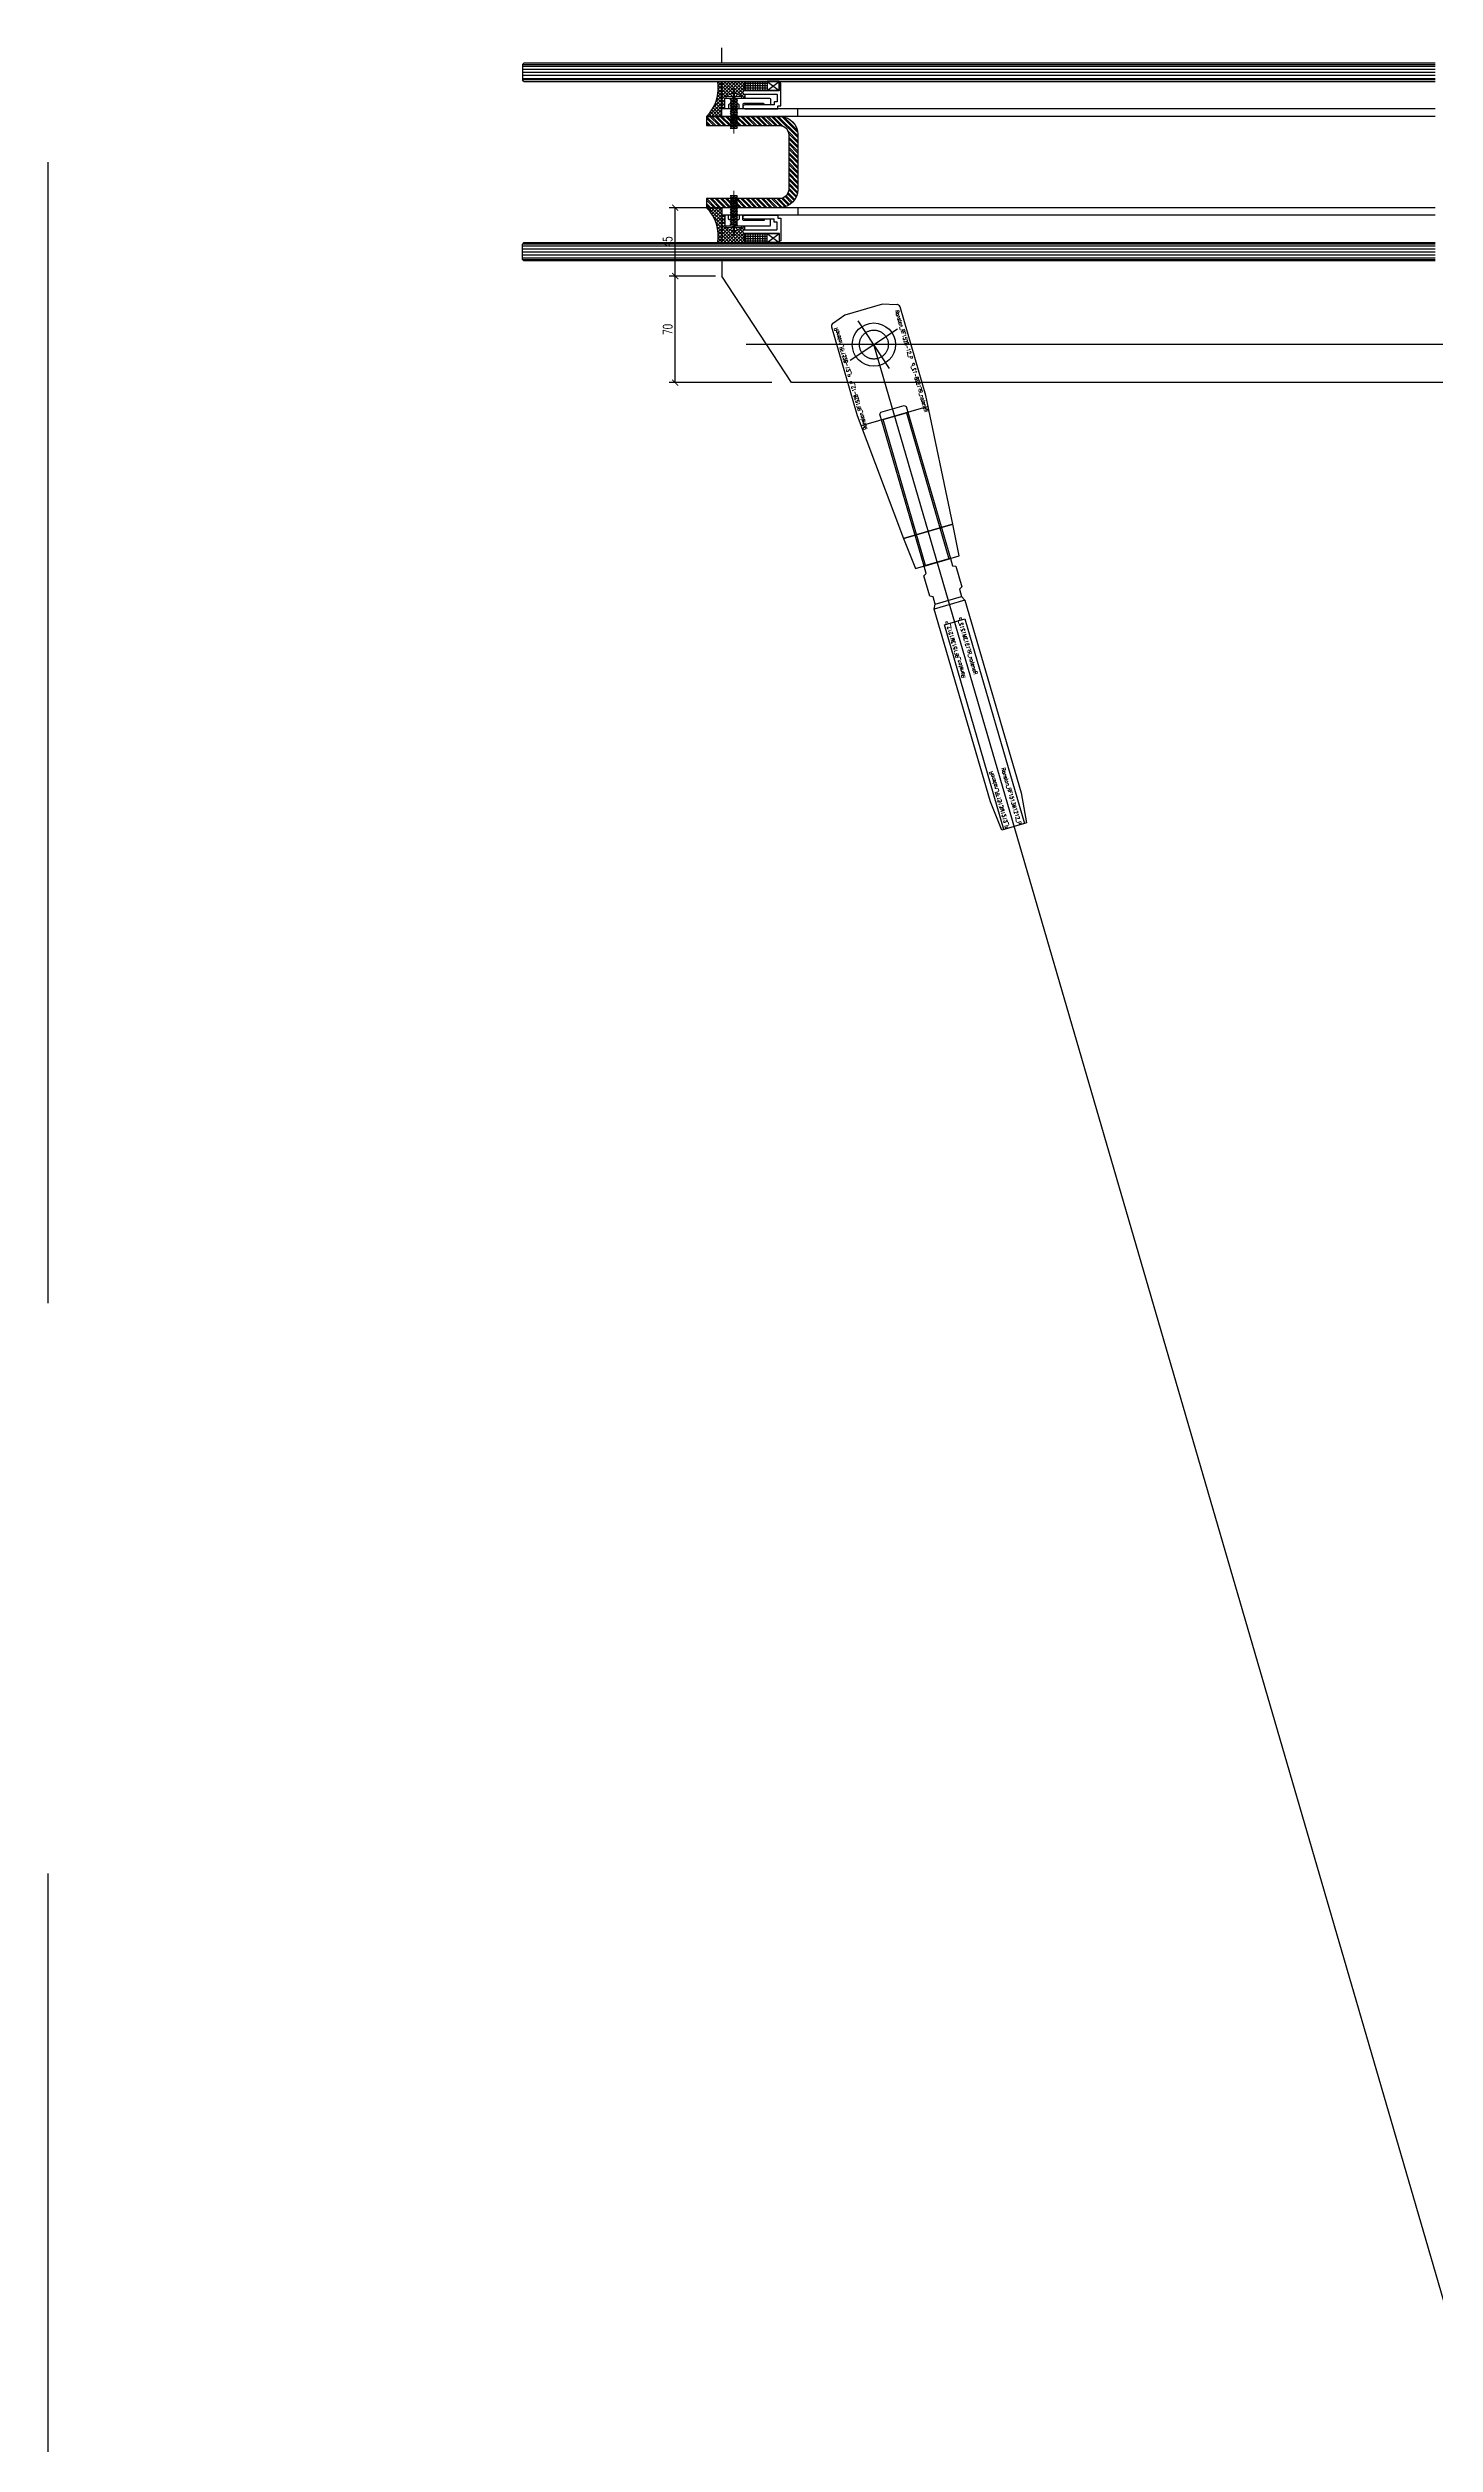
# Model space of a CAD drawing. Extents: x -163002 to 22103, y -98847 to 51643.
# Drawn here: x -132750 to -131838, y 30050 to 31625 of the extents above; entities that cross this region are included whole.
import ezdxf

# ---------------------------------------------------------------- set-up
doc = ezdxf.new("R2010")
doc.units = 0
doc.header["$LTSCALE"] = 1000
doc.header["$MEASUREMENT"] = 0
doc.linetypes.add('S2108a$0$CENTER', pattern=[2, 1.25, -0.25, 0.25, -0.25])
doc.linetypes.add('S2108a$0$HIDDEN', pattern=[0.375, 0.25, -0.125])
doc.layers.get('0').update_dxf_attribs({"linetype": 'CONTINUOUS'})
doc.layers.get('Defpoints').update_dxf_attribs({"linetype": 'CONTINUOUS'})
for name, color, linetype, lineweight in [('S2108a$0$0.25bC', 6, 'CONTINUOUS', 18), ('S2108a$0$0.25bCEN', 1, 'S2108a$0$CENTER', 18), ('S2108a$0$0.25bH', 3, 'S2108a$0$HIDDEN', 18)]:
    doc.layers.add(name, color=color, linetype=linetype, lineweight=lineweight)
for name, color, linetype in [('S2108a$0$Aux (not print)', 11, 'CONTINUOUS'), ('S2108a$0$buila', 14, 'S2108a$0$HIDDEN'), ('S2108a$0$Die No(Not Print)', 11, 'CONTINUOUS'), ('S2108a$0$glass-p', 1, 'CONTINUOUS'), ('S2108a$0$SS Cable', 9, 'CONTINUOUS'), ('S2108a$0$Steel', 30, 'CONTINUOUS')]:
    doc.layers.add(name, color=color, linetype=linetype)
doc.styles.add('S2108a$0$ROMANS', font='romans', dxfattribs={"width": 0.9})
doc.styles.add('S2108a$0$TXT', font='txt.shx', dxfattribs={"width": 0.7})
doc.dimstyles.new('S2108a$0$1', dxfattribs={"dimtxt": 3, "dimasz": 2, "dimexe": 2, "dimexo": 2, "dimgap": 1, "dimtad": 1, "dimdsep": 46, "dimtxsty": 'S2108a$0$TXT', "dimblk": 'S2108a$0$_ArchTick', "dimcen": 2.5, "dimclrd": 256, "dimclre": 256, "dimclrt": 256, "dimazin": 0, "dimtfac": 1, "dimtmove": 0, "dimatfit": 3, "dimfxl": 1, "dimlwd": -1, "dimlwe": -1, "dimarcsym": 0})

# ---------------------------------------------------------------- blocks, each defined once
blk = doc.blocks.new('S2108a$0$11')
at = {"layer": 'S2108a$0$0.25bC'}
for p, q in [((1102.7, 1209.7), (1103.5, 1210.2)), ((1107.7, 1210.2), (1102.7, 1209.7)), ((1103.5, 1209.2), (1102.7, 1209.7)), ((1103.5, 1209.2), (1102.7, 1209.7)), ((1107.7, 1209.2), (1102.7, 1208.7)), ((1102.7, 1208.7), (1103.5, 1209.2)), ((1103.5, 1208.2), (1102.7, 1208.7)), ((1107.7, 1208.2), (1102.7, 1207.7)), ((1102.7, 1207.7), (1103.5, 1208.2)), ((1103.5, 1207.2), (1102.7, 1207.7)), ((1103.5, 1207.2), (1102.7, 1207.7)), ((1107.7, 1207.2), (1102.7, 1206.7)), ((1102.7, 1206.7), (1103.5, 1207.2)), ((1102.7, 1206.7), (1103.5, 1207.2)), ((1103.5, 1206.2), (1102.7, 1206.7)), ((1103.5, 1206.2), (1102.7, 1206.7)), ((1102.7, 1205.7), (1103.5, 1206.2)), ((1107.7, 1206.2), (1102.7, 1205.7)), ((1103.5, 1205.2), (1102.7, 1205.7)), ((1103.5, 1205.2), (1102.7, 1205.7)), ((1107.7, 1205.2), (1102.7, 1204.7)), ((1102.7, 1204.7), (1103.5, 1205.2)), ((1103.5, 1204.2), (1102.7, 1204.7)), ((1107.7, 1204.2), (1102.7, 1203.7)), ((1102.7, 1203.7), (1103.5, 1204.2)), ((1103.5, 1203.2), (1102.7, 1203.7)), ((1103.5, 1203.2), (1102.7, 1203.7)), ((1107.7, 1203.2), (1102.7, 1202.7)), ((1102.7, 1202.7), (1103.5, 1203.2)), ((1102.7, 1202.7), (1103.5, 1203.2)), ((1103.5, 1202.2), (1102.7, 1202.7)), ((1107.7, 1202.2), (1102.7, 1201.7)), ((1102.7, 1201.7), (1103.5, 1202.2)), ((1103.5, 1201.2), (1102.7, 1201.7)), ((1107.7, 1201.2), (1102.7, 1200.7)), ((1102.7, 1200.7), (1103.5, 1201.2)), ((1103.5, 1200.2), (1102.7, 1200.7)), ((1102.7, 1199.7), (1107.7, 1200.2)), ((1102.7, 1199.7), (1103.5, 1200.2)), ((1103.5, 1199.2), (1102.7, 1199.7)), ((1102.7, 1198.7), (1107.7, 1199.2)), ((1102.7, 1198.7), (1103.5, 1199.2)), ((1103.5, 1198.2), (1102.7, 1198.7)), ((1103.5, 1198.2), (1102.7, 1198.7)), ((1107.7, 1198.2), (1102.7, 1197.7)), ((1102.7, 1197.7), (1103.5, 1198.2)), ((1102.7, 1197.7), (1103.5, 1198.2)), ((1103.5, 1197.2), (1102.7, 1197.7)), ((1107.7, 1197.2), (1102.7, 1196.7)), ((1102.7, 1196.7), (1103.5, 1197.2)), ((1103.5, 1210.2), (1107.7, 1210.2)), ((1107.7, 1210.2), (1106.8, 1209.7)), ((1106.8, 1209.7), (1107.7, 1209.2)), ((1107.7, 1209.2), (1106.8, 1208.7)), ((1106.8, 1208.7), (1107.7, 1208.2)), ((1107.7, 1208.2), (1106.8, 1207.7)), ((1106.8, 1207.7), (1107.7, 1207.2)), ((1107.7, 1207.2), (1106.8, 1206.7)), ((1106.8, 1206.7), (1107.7, 1206.2)), ((1107.7, 1206.2), (1106.8, 1205.7)), ((1106.8, 1205.7), (1107.7, 1205.2)), ((1107.7, 1205.2), (1106.8, 1204.7)), ((1106.8, 1204.7), (1107.7, 1204.2)), ((1107.7, 1204.2), (1106.8, 1203.7)), ((1106.8, 1203.7), (1107.7, 1203.2)), ((1106.8, 1203.7), (1107.7, 1203.2)), ((1107.7, 1203.2), (1106.8, 1202.7)), ((1106.8, 1202.7), (1107.7, 1202.2)), ((1107.7, 1202.2), (1106.8, 1201.7)), ((1106.8, 1201.7), (1107.7, 1201.2)), ((1107.7, 1201.2), (1106.8, 1200.7)), ((1106.8, 1200.7), (1107.7, 1200.2)), ((1107.7, 1200.2), (1106.8, 1199.7)), ((1106.8, 1199.7), (1107.7, 1199.2)), ((1107.7, 1199.2), (1106.8, 1198.7)), ((1106.8, 1198.7), (1107.7, 1198.2)), ((1106.8, 1198.7), (1107.7, 1198.2)), ((1107.7, 1198.2), (1106.8, 1197.7)), ((1106.8, 1197.7), (1107.7, 1197.2)), ((1107.7, 1197.2), (1106.8, 1196.7)), ((1110.2, 1189.2), (1100.2, 1189.2)), ((1103.5, 1196.2), (1102.7, 1196.7)), ((1107.7, 1196.2), (1102.7, 1195.7)), ((1102.7, 1195.7), (1103.5, 1196.2)), ((1103.5, 1195.2), (1102.7, 1195.7)), ((1102.7, 1194.7), (1107.7, 1195.2)), ((1102.7, 1194.7), (1103.5, 1195.2)), ((1103.5, 1194.2), (1102.7, 1194.7)), ((1102.7, 1193.7), (1107.7, 1194.2)), ((1102.7, 1193.7), (1103.5, 1194.2)), ((1103.5, 1193.2), (1102.7, 1193.7)), ((1102.7, 1192.7), (1107.7, 1193.2)), ((1102.7, 1192.7), (1103.5, 1193.2)), ((1103.5, 1192.2), (1102.7, 1192.7)), ((1107.7, 1192.2), (1102.7, 1191.7)), ((1102.7, 1191.7), (1103.5, 1192.2)), ((1103.5, 1191.2), (1102.7, 1191.7)), ((1102.7, 1190.7), (1107.7, 1191.2)), ((1102.7, 1190.7), (1103.5, 1191.2)), ((1102.7, 1190.2), (1102.7, 1190.7)), ((1106.8, 1196.7), (1107.7, 1196.2)), ((1107.7, 1196.2), (1106.8, 1195.7)), ((1106.8, 1195.7), (1107.7, 1195.2)), ((1107.7, 1195.2), (1106.8, 1194.7)), ((1106.8, 1194.7), (1107.7, 1194.2)), ((1107.7, 1194.2), (1106.8, 1193.7)), ((1106.8, 1193.7), (1107.7, 1193.2)), ((1107.7, 1193.2), (1106.8, 1192.7)), ((1106.8, 1192.7), (1107.7, 1192.2)), ((1107.7, 1192.2), (1106.8, 1191.7)), ((1106.8, 1191.7), (1107.7, 1191.2)), ((1107.7, 1191.2), (1107.7, 1190.2))]:
    blk.add_line(p, q, dxfattribs=at)
blk.add_lwpolyline([(1100.2, 1189.2), (1100.2, 1190.2), (1110.2, 1190.2), (1110.2, 1189.2, -0.167288), (1105.7, 1187.3), (1105.7, 1187.8), (1104.7, 1187.8), (1104.7, 1187.3, -0.167288)], format="xyb", close=True, dxfattribs=at)
for start, end in [(241.3263, 264.2608), (275.7392, 298.6737)]:
    blk.add_arc((1105.2, 1192.2), 5, start, end, dxfattribs=at)
at = {"layer": 'S2108a$0$0.25bCEN', "ltscale": 0.2}
blk.add_line((1105.2, 1183.6), (1105.2, 1213.4), dxfattribs=at)
at = {"layer": 'S2108a$0$0.25bCEN', "ltscale": 0.05}
for p, q in [((1106.8, 1209.7), (1103.5, 1209.2)), ((1106.8, 1208.7), (1103.5, 1208.2)), ((1106.8, 1207.7), (1103.5, 1207.2)), ((1106.8, 1207.7), (1103.5, 1207.2)), ((1106.8, 1206.7), (1103.5, 1206.2)), ((1106.8, 1206.7), (1103.5, 1206.2)), ((1106.8, 1205.7), (1103.5, 1205.2)), ((1106.8, 1204.7), (1103.5, 1204.2)), ((1106.8, 1203.7), (1103.5, 1203.2)), ((1106.8, 1203.7), (1103.5, 1203.2)), ((1106.8, 1202.7), (1103.5, 1202.2)), ((1106.8, 1201.7), (1103.5, 1201.2)), ((1103.5, 1200.2), (1106.8, 1200.7)), ((1106.8, 1199.7), (1103.5, 1199.2)), ((1106.8, 1198.7), (1103.5, 1198.2)), ((1106.8, 1198.7), (1103.5, 1198.2)), ((1106.8, 1197.7), (1103.5, 1197.2)), ((1106.8, 1196.7), (1103.5, 1196.2)), ((1103.5, 1195.2), (1106.8, 1195.7)), ((1106.8, 1194.7), (1103.5, 1194.2)), ((1106.8, 1193.7), (1103.5, 1193.2)), ((1103.5, 1192.2), (1106.8, 1192.7)), ((1103.5, 1191.2), (1106.8, 1191.7))]:
    blk.add_line(p, q, dxfattribs=at)
at = {"layer": 'S2108a$0$0.25bH', "ltscale": 0.1}
for p, q in [((1104.7, 1189.9), (1102.6, 1187.7)), ((1105.7, 1189.9), (1104.7, 1189.9)), ((1104.7, 1187.8), (1104.7, 1189.9)), ((1105.7, 1187.8), (1105.7, 1189.9)), ((1107.7, 1187.7), (1105.7, 1189.9))]:
    blk.add_line(p, q, dxfattribs=at)
blk.add_lwpolyline([(1104.7, 1189.9), (1105.2, 1190.2), (1105.7, 1189.9)], dxfattribs=at)
blk = doc.blocks.new('S2108a$0$_ArchTick')
at = {"color": 0, "const_width": 0.15}
blk.add_lwpolyline([(-0.5, -0.5), (0.5, 0.5)], dxfattribs=at)
blk = doc.blocks.new('*D211')
at = {"layer": 'Defpoints', "color": 0, "transparency": 16777216}
for p in [(-132337.5, 31475.1), (-132306.9, 31475.1), (-132269.9, 31405.1)]:
    blk.add_point(p, dxfattribs=at)
at = {"layer": 'S2108a$0$glass-p', "transparency": 16777216}
for p, q in [((-132310.9, 31475.1), (-132341.5, 31475.1)), ((-132337.5, 31405.1), (-132337.5, 31475.1)), ((-132273.9, 31405.1), (-132341.5, 31405.1))]:
    blk.add_line(p, q, dxfattribs=at)
at = {"layer": 'S2108a$0$glass-p', "transparency": 16777216, "xscale": 4, "yscale": 4, "zscale": 4}
for p, rotation in [((-132337.5, 31475.1), 90), ((-132337.5, 31405.1), 270)]:
    blk.add_blockref('S2108a$0$_ArchTick', p, dxfattribs=dict(at, rotation=rotation))
at = {"layer": 'S2108a$0$glass-p', "transparency": 16777216, "insert": (-132342.5, 31440.1), "char_height": 6, "attachment_point": 5, "rotation": 90, "style": 'S2108a$0$TXT'}
blk.add_mtext('70', dxfattribs=at)
blk = doc.blocks.new('*D213')
at = {"layer": 'Defpoints', "color": 0, "transparency": 16777216}
for p in [(-132337.5, 31520.1), (-132306.9, 31520.1), (-132306.9, 31475.1)]:
    blk.add_point(p, dxfattribs=at)
at = {"layer": 'S2108a$0$glass-p', "transparency": 16777216}
for p, q in [((-132310.9, 31520.1), (-132341.5, 31520.1)), ((-132337.5, 31475.1), (-132337.5, 31520.1)), ((-132310.9, 31475.1), (-132341.5, 31475.1))]:
    blk.add_line(p, q, dxfattribs=at)
at = {"layer": 'S2108a$0$glass-p', "transparency": 16777216, "xscale": 4, "yscale": 4, "zscale": 4}
for p, rotation in [((-132337.5, 31520.1), 90), ((-132337.5, 31475.1), 270)]:
    blk.add_blockref('S2108a$0$_ArchTick', p, dxfattribs=dict(at, rotation=rotation))
at = {"layer": 'S2108a$0$glass-p', "transparency": 16777216, "insert": (-132342.5, 31497.6), "char_height": 6, "attachment_point": 5, "rotation": 90, "style": 'S2108a$0$TXT'}
blk.add_mtext('45', dxfattribs=at)
blk = doc.blocks.new('S2108a$0$Ronstan_RF1528-12_P')
at = {"layer": 'S2108a$0$Aux (not print)', "linetype": 'S2108a$0$HIDDEN'}
blk.add_circle((0, 0), 9.5, dxfattribs=at)
at = {"layer": 'S2108a$0$Aux (not print)'}
for p in [(0, 0), (149, 0)]:
    blk.add_point(p, dxfattribs=at)
at = {"layer": 'S2108a$0$SS Cable', "color": 8, "linetype": 'S2108a$0$HIDDEN'}
blk.add_line((49, 22.9), (49, -23), dxfattribs=at)
at = {"layer": 'S2108a$0$SS Cable', "color": 0, "linetype": 'ByBlock'}
blk.add_lwpolyline([(-19, 23.5, 0.414214), (-21, 21.5), (-24, 13), (-24, -13), (-21, -21.5, 0.414214), (-19, -23.5), (41.7, -23.5), (127.8, -16.9), (127.8, 16.9), (41.7, 23.5)], format="xyb", close=True, dxfattribs=at)
blk.add_lwpolyline([(127.8, -16.9), (149, -15), (149, 15), (127.8, 16.9)], close=True, dxfattribs=at)
at = {"layer": 'S2108a$0$SS Cable', "color": 8, "linetype": 'S2108a$0$HIDDEN'}
blk.add_lwpolyline([(49, 8), (149, 8), (149, -8), (49, -8)], close=True, dxfattribs=at)
at = {"layer": 'S2108a$0$Steel', "color": 8}
blk.add_circle((0, 0), 14.2, dxfattribs=at)
at = {"layer": 'S2108a$0$Aux (not print)', "style": 'S2108a$0$ROMANS', "width": 0.7}
for text_generation_flag, p in [(6, (-17.5, 19.6)), (4, (52.2, 19.6))]:
    blk.add_text('Ronstan_RF1528-12_P', height=2.5, rotation=180, dxfattribs=dict(at, text_generation_flag=text_generation_flag)).set_placement(p)
for text_generation_flag, p in [(4, (-17.5, -19.6)), (6, (52.2, -19.6))]:
    blk.add_text('Ronstan_RF1528-12_P', height=2.5, dxfattribs=dict(at, text_generation_flag=text_generation_flag)).set_placement(p)
blk = doc.blocks.new('S2108a$0$Ronstan_RF1513M1212_P')
at = {"layer": 'S2108a$0$Aux (not print)', "linetype": 'S2108a$0$HIDDEN'}
blk.add_lwpolyline([(0, -9), (-104, -9), (-105, -8), (-105, 8), (-104, 9), (0, 9)], dxfattribs=at)
blk.add_lwpolyline([(180.9, -7), (40.9, -7), (40.9, 7), (180.9, 7)], close=True, dxfattribs=at)
at = {"layer": 'S2108a$0$Aux (not print)'}
for p in [(0, 0), (180.9, 0)]:
    blk.add_point(p, dxfattribs=at)
at = {"layer": 'S2108a$0$SS Cable', "linetype": 'ByBlock'}
blk.add_line((26.1, -9), (26.1, 9), dxfattribs=at)
blk.add_line((26.1, -9), (26.1, 9), dxfattribs=at)
at = {"layer": 'S2108a$0$SS Cable', "color": 0, "linetype": 'ByBlock'}
for points in [[(0, 9), (5, 9), (6, 11), (20.1, 11), (21.1, 9), (26.1, 9), (29.1, 10.5), (160.9, 10.5), (180.9, 8.5), (180.9, -8.5), (160.9, -10.5), (29.1, -10.5), (26.1, -9), (21.1, -9), (20.1, -11), (6, -11), (5, -9), (0, -9)], [(26.1, 9), (29.1, 10.5), (29.1, -10.5), (26.1, -9)]]:
    blk.add_lwpolyline(points, close=True, dxfattribs=at)
at = {"layer": 'S2108a$0$Die No(Not Print)', "extrusion": (0, 0, -1), "char_height": 2.5, "width": 32.638, "attachment_point": 1, "style": 'S2108a$0$ROMANS'}
for insert, text_direction in [((77.8, 5), (-1, 0, 0)), ((141.9, -5.8), (1, 0, 0))]:
    blk.add_mtext('Ronstan_RF1513M1212_P', dxfattribs=dict(at, insert=insert, text_direction=text_direction))
at = {"layer": 'S2108a$0$Die No(Not Print)', "insert": (141.9, 5), "char_height": 2.5, "width": 32.638, "attachment_point": 1, "style": 'S2108a$0$ROMANS'}
blk.add_mtext('Ronstan_RF1513M1212_P', dxfattribs=at)
at = {"layer": 'S2108a$0$Die No(Not Print)', "insert": (77.8, -5.8), "char_height": 2.5, "width": 32.638, "attachment_point": 1, "rotation": 180, "style": 'S2108a$0$ROMANS'}
blk.add_mtext('Ronstan_RF1513M1212_P', dxfattribs=at)
blk = doc.blocks.new('S2108a')
at = {"layer": 'S2108a$0$glass-p'}
h = blk.add_hatch(dxfattribs=at)
h.set_pattern_fill('ANSI37', color=256, scale=0.5, angle=90, style=0)
h.set_pattern_definition([(225, (-165249.8741, 110400.9012), (1.122532015, -1.122532015), []), (315, (-165249.8741, 110400.9012), (1.122532015, 1.122532015), [])])
h.paths.add_polyline_path([(-132299.433, 31595.086), (-132299.433, 31594.586), (-132298.433, 31594.586), (-132298.433, 31595.086, -0.16728771), (-132293.933, 31593.193), (-132293.933, 31592.102), (-132291.683, 31592.102), (-132291.683, 31594.602, -0.75813219), (-132292.333, 31596.92, 0.07803448), (-132291.833, 31603.102), (-132309.544, 31603.102, -0.18320269), (-132312.905, 31585.102), (-132304.433, 31585.102, -0.41421356), (-132304.933, 31585.602), (-132304.933, 31591.602, -0.41421356), (-132304.433, 31592.102), (-132303.933, 31592.102), (-132303.933, 31593.193, -0.16728771)])
h.paths.add_polyline_path([(-132312.905, 31585.102, -0.06203182), (-132316.874, 31580.102), (-132306.874, 31580.102), (-132306.874, 31585.102)])
h = blk.add_hatch(dxfattribs=at)
h.set_pattern_fill('NET', color=256, scale=0.5, angle=90, style=0)
h.set_pattern_definition([(180, (-143417.8741, 32548.1328), (-9e-11, -1.5875), []), (270, (-143417.8741, 32548.1328), (1.5875, -9e-11), [])])
h.paths.add_polyline_path([(-132277.033, 31597.102), (-132277.033, 31603.102), (-132291.833, 31603.102, -0.08276253), (-132292.333, 31597.102)])
h = blk.add_hatch(dxfattribs=at)
h.set_pattern_fill('ANSI32', color=256, scale=0.25, angle=90, style=0)
h.set_pattern_definition([(135, (-165339.0505, -48926.116), (1.68379802, 1.68379802), []), (135, (-165340.173, -48926.116), (1.68379802, 1.68379802), [])])
edge = h.paths.add_edge_path()
edge.add_line((-132316.874, 31520.102), (-132316.874, 31580.102))
edge.add_line((-132316.874, 31580.102), (-132268.874, 31580.102))
edge.add_arc((-132268.874, 31568.102), 12, 360, 450, ccw=False)
edge.add_line((-132256.874, 31568.102), (-132256.874, 31532.102))
edge.add_arc((-132268.874, 31532.102), 12, 270, 360, ccw=False)
edge.add_line((-132268.874, 31520.102), (-132316.874, 31520.102))
edge = h.paths.add_edge_path()
edge.add_line((-132316.874, 31526.102), (-132316.874, 31574.102))
edge.add_line((-132316.874, 31574.102), (-132268.874, 31574.102))
edge.add_arc((-132268.874, 31568.102), 6, 360, 450, ccw=False)
edge.add_line((-132262.874, 31568.102), (-132262.874, 31532.102))
edge.add_arc((-132268.874, 31532.102), 6, 270, 360, ccw=False)
edge.add_line((-132268.874, 31526.102), (-132316.874, 31526.102))
h = blk.add_hatch(dxfattribs=at)
h.set_pattern_fill('ANSI37', color=256, scale=0.5, angle=90, style=0)
h.set_pattern_definition([(135, (-165249.8741, -47300.6962), (1.122532015, 1.122532015), []), (45, (-165249.8741, -47300.6962), (1.122532015, -1.122532015), [])])
h.paths.add_polyline_path([(-132299.433, 31505.119), (-132299.433, 31505.619), (-132298.433, 31505.619), (-132298.433, 31505.119, 0.16728771), (-132293.933, 31507.012), (-132293.933, 31508.102), (-132291.683, 31508.102), (-132291.683, 31505.602, 0.75813219), (-132292.333, 31503.285, -0.07803448), (-132291.833, 31497.102), (-132309.544, 31497.102, 0.18320269), (-132312.905, 31515.102), (-132304.433, 31515.102, 0.41421356), (-132304.933, 31514.602), (-132304.933, 31508.602, 0.41421356), (-132304.433, 31508.102), (-132303.933, 31508.102), (-132303.933, 31507.012, 0.16728771)])
h.paths.add_polyline_path([(-132312.905, 31515.102, 0.06203182), (-132316.874, 31520.102), (-132306.874, 31520.102), (-132306.874, 31515.102)])
h = blk.add_hatch(dxfattribs=at)
h.set_pattern_fill('NET', color=256, scale=0.5, angle=90, style=0)
h.set_pattern_definition([(180, (-143417.8741, 30552.0722), (9e-11, 1.5875), []), (90, (-143417.8741, 30552.0722), (1.5875, -9e-11), [])])
h.paths.add_polyline_path([(-132277.033, 31503.102), (-132277.033, 31497.102), (-132291.833, 31497.102, 0.08276253), (-132292.333, 31503.102)])
at = {"layer": 'S2108a$0$buila', "ltscale": 3}
blk.add_line((-132749.9, 36050.1), (-132749.9, 16100.1), dxfattribs=at)
at = {"layer": 'S2108a$0$glass-p'}
for p, q in [((-132436.9, 31615.102), (-132437.9, 31614.102)), ((-132437.9, 31614.102), (-132437.9, 31604.102)), ((-132437.9, 31614.102), (-131837.9, 31614.102)), ((-132437.9, 31613.102), (-131837.9, 31613.102)), ((-132437.9, 31611.102), (-131837.9, 31611.102)), ((-131837.9, 31615.102), (-132436.9, 31615.102)), ((-132306.874, 31615.102), (-132306.874, 31625.102)), ((-132437.9, 31609.102), (-131837.9, 31609.102)), ((-132437.9, 31607.102), (-131837.9, 31607.102)), ((-132437.9, 31605.102), (-131837.9, 31605.102)), ((-131837.9, 31604.102), (-132437.9, 31604.102)), ((-132436.9, 31603.102), (-132437.9, 31604.102)), ((-132436.9, 31603.102), (-131837.9, 31603.102)), ((-132306.874, 31585.102), (-132306.874, 31603.102)), ((-132291.683, 31594.602), (-132291.683, 31592.102)), ((-132277.033, 31603.102), (-132269.033, 31597.102)), ((-132277.033, 31597.102), (-132269.033, 31603.102)), ((-132316.874, 31580.102), (-132316.874, 31574.102)), ((-131837.9, 31585.102), (-132306.874, 31585.102)), ((-132306.874, 31580.102), (-132306.874, 31585.102)), ((-131837.9, 31580.102), (-132306.874, 31580.102)), ((-132256.874, 31580.102), (-132256.874, 31585.102)), ((-132316.874, 31526.102), (-132316.874, 31520.102)), ((-131837.9, 31520.102), (-132306.874, 31520.102)), ((-132306.874, 31520.102), (-132306.874, 31515.102)), ((-132256.874, 31520.102), (-132256.874, 31515.102)), ((-131837.9, 31515.102), (-132306.874, 31515.102)), ((-132306.874, 31515.102), (-132306.874, 31497.102)), ((-132291.683, 31505.602), (-132291.683, 31508.102)), ((-132277.033, 31497.102), (-132269.033, 31503.102)), ((-132277.033, 31503.102), (-132269.033, 31497.102)), ((-132436.9, 31497.102), (-132437.9, 31496.102)), ((-132437.9, 31486.102), (-132437.9, 31496.102)), ((-131837.9, 31496.102), (-132437.9, 31496.102)), ((-132437.9, 31495.102), (-131837.9, 31495.102)), ((-132437.9, 31493.102), (-131837.9, 31493.102)), ((-132437.9, 31491.102), (-131837.9, 31491.102)), ((-132437.9, 31489.102), (-131837.9, 31489.102)), ((-132437.9, 31487.102), (-131837.9, 31487.102)), ((-132436.9, 31485.102), (-132437.9, 31486.102)), ((-132437.9, 31486.102), (-131837.9, 31486.102)), ((-132436.9, 31497.102), (-131837.9, 31497.102)), ((-131837.9, 31485.102), (-132436.9, 31485.102)), ((-132306.874, 31485.102), (-132306.874, 31475.102)), ((-132260.92, 31405.102), (-132306.874, 31475.102)), ((-132222.51, 31419.838), (-132191.238, 31440.367)), ((-132196.609, 31414.467), (-132217.139, 31445.738)), ((-131837.9, 31430.102), (-132290.774, 31430.102)), ((-131837.9, 31430.102), (-132290.774, 31430.102)), ((-131804.84, 30050.104), (-132206.874, 31430.102)), ((-131429.9, 31430.102), (-131837.9, 31430.102)), ((-131837.9, 31405.102), (-132260.92, 31405.102)), ((-131429.9, 31405.102), (-131837.9, 31405.102))]:
    blk.add_line(p, q, dxfattribs=at)
for points in [[(-132291.683, 31587.602, 1), (-132291.683, 31585.102), (-132270.133, 31585.102, 0.41421356), (-132269.933, 31585.302), (-132269.933, 31586.902, -0.41421356), (-132269.733, 31587.102), (-132268.133, 31587.102, 0.41421356), (-132267.933, 31587.302), (-132267.933, 31601.602, 1), (-132268.933, 31601.602), (-132268.933, 31597.302, -0.41421356), (-132269.133, 31597.102), (-132291.683, 31597.102, 1), (-132291.683, 31594.602), (-132270.633, 31594.602, -0.41421356), (-132270.433, 31594.402), (-132270.433, 31589.802, -0.41421356), (-132270.633, 31589.602), (-132272.233, 31589.602, 0.41421356), (-132272.433, 31589.402), (-132272.433, 31587.802, -0.41421356), (-132272.633, 31587.602)], [(-132291.683, 31512.602, -1), (-132291.683, 31515.102), (-132270.133, 31515.102, -0.41421356), (-132269.933, 31514.902), (-132269.933, 31513.302, 0.41421356), (-132269.733, 31513.102), (-132268.133, 31513.102, -0.41421356), (-132267.933, 31512.902), (-132267.933, 31498.602, -1), (-132268.933, 31498.602), (-132268.933, 31502.902, 0.41421356), (-132269.133, 31503.102), (-132291.683, 31503.102, -1), (-132291.683, 31505.602), (-132270.633, 31505.602, 0.41421356), (-132270.433, 31505.802), (-132270.433, 31510.402, 0.41421356), (-132270.633, 31510.602), (-132272.233, 31510.602, -0.41421356), (-132272.433, 31510.802), (-132272.433, 31512.402, 0.41421356), (-132272.633, 31512.602)]]:
    blk.add_lwpolyline(points, format="xyb", close=True, dxfattribs=at)
for points in [[(-132269.033, 31603.102), (-132277.033, 31603.102), (-132277.033, 31597.102), (-132269.033, 31597.102)], [(-132269.033, 31497.102), (-132277.033, 31497.102), (-132277.033, 31503.102), (-132269.033, 31503.102)]]:
    blk.add_lwpolyline(points, close=True, dxfattribs=at)
for points in [[(-132316.874, 31580.102), (-132268.874, 31580.102, -0.41421356), (-132256.874, 31568.102), (-132256.874, 31532.102, -0.41421356), (-132268.874, 31520.102), (-132316.874, 31520.102)], [(-132278.933, 31588.102), (-132278.933, 31588.102), (-132278.933, 31588.102, 0.41421356), (-132279.433, 31588.602), (-132292.433, 31588.602, 0.41421356), (-132292.933, 31588.102), (-132292.933, 31585.602, -0.41421356), (-132293.433, 31585.102), (-132294.933, 31585.102, -0.41421356), (-132295.433, 31585.602), (-132295.433, 31587.602, 0.41421356), (-132295.933, 31588.102), (-132298.933, 31588.102), (-132301.933, 31588.102, 0.41421356), (-132302.433, 31587.602), (-132302.433, 31585.602, -0.41421356), (-132302.933, 31585.102), (-132304.433, 31585.102, -0.41421356), (-132304.933, 31585.602), (-132304.933, 31591.602, -0.41421356), (-132304.433, 31592.102), (-132299.316, 31592.102), (-132298.933, 31591.72), (-132298.551, 31592.102), (-132275.433, 31592.102, -0.41421356), (-132274.933, 31591.602), (-132274.933, 31588.102, -0.41421356), (-132275.433, 31587.602), (-132278.433, 31587.602, -0.41421356), (-132278.933, 31588.102)], [(-132316.874, 31574.102), (-132268.874, 31574.102, -0.41421356), (-132262.874, 31568.102), (-132262.874, 31532.102, -0.41421356), (-132268.874, 31526.102), (-132316.874, 31526.102)], [(-132278.933, 31512.102), (-132278.933, 31512.102), (-132278.933, 31512.102, -0.41421356), (-132279.433, 31511.602), (-132292.433, 31511.602, -0.41421356), (-132292.933, 31512.102), (-132292.933, 31514.602, 0.41421356), (-132293.433, 31515.102), (-132294.933, 31515.102, 0.41421356), (-132295.433, 31514.602), (-132295.433, 31512.602, -0.41421356), (-132295.933, 31512.102), (-132298.933, 31512.102), (-132301.933, 31512.102, -0.41421356), (-132302.433, 31512.602), (-132302.433, 31514.602, 0.41421356), (-132302.933, 31515.102), (-132304.433, 31515.102, 0.41421356), (-132304.933, 31514.602), (-132304.933, 31508.602, 0.41421356), (-132304.433, 31508.102), (-132299.316, 31508.102), (-132298.933, 31508.485), (-132298.551, 31508.102), (-132275.433, 31508.102, 0.41421356), (-132274.933, 31508.602), (-132274.933, 31512.102, 0.41421356), (-132275.433, 31512.602), (-132278.433, 31512.602, 0.41421356), (-132278.933, 31512.102)]]:
    blk.add_lwpolyline(points, format="xyb", dxfattribs=at)
for centre, radius, start, end in [((-132334.963, 31598.536), 25.826, 314.460068, 10.184984), ((-132311.769, 31601.603), 19.992, 346.452193, 4.30021), ((-132334.963, 31501.669), 25.826, 349.815016, 45.539932), ((-132311.769, 31498.602), 19.992, 355.69979, 13.547807)]:
    blk.add_arc(centre, radius, start, end, dxfattribs=at)
for name, p, rotation in [('S2108a$0$11', (-131193.755, 32782.347), 179.9999999966649), ('S2108a$0$Ronstan_RF1528-12_P', (-132206.874, 31430.102), 286.2424064667672), ('S2108a$0$Ronstan_RF1513M1212_P', (-132165.198, 31287.05), 286.2424064667672)]:
    blk.add_blockref(name, p, dxfattribs=dict(at, rotation=rotation))
at = {"layer": 'S2108a$0$glass-p', "xscale": -1, "rotation": 359.9999999966649}
blk.add_blockref('S2108a$0$11', (-131193.755, 30317.858), dxfattribs=at)
at = {"layer": 'S2108a$0$glass-p'}
for base, p1, p2, picture, middle in [((-132337.454, 31520.102), (-132306.874, 31475.102), (-132306.874, 31520.102), '*D213', (-132342.454, 31497.602)), ((-132337.454, 31475.102), (-132269.923, 31405.102), (-132306.874, 31475.102), '*D211', (-132342.454, 31440.102))]:
    dim = blk.add_linear_dim(base=base, p1=p1, p2=p2, angle=270, dimstyle='S2108a$0$1', override={"dimscale": 2}, dxfattribs=at)
    dim.commit()
    dim.dimension.update_dxf_attribs({"geometry": picture, "text_midpoint": middle})

msp = doc.modelspace()

# ---------------------------------------------------------------- block references
msp.add_blockref('S2108a', (0, 0))

doc.saveas('drawing.dxf')
